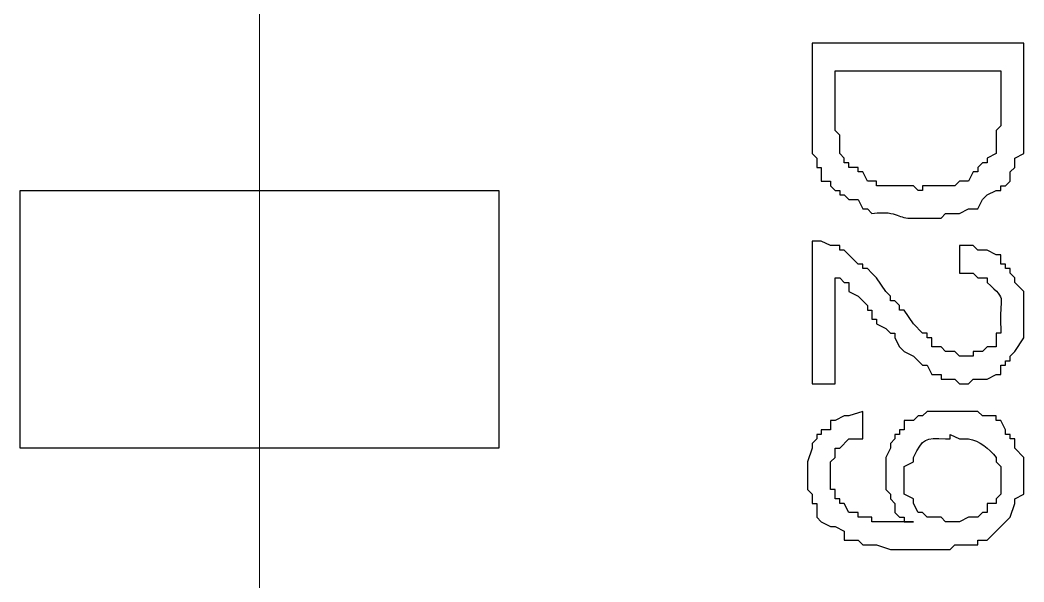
# Model space of a CAD drawing. Header units: millimetres. Extents: x -3 to 153, y 27 to 116.
# Drawn here: x 55.452 to 60.066, y 49.214 to 51.797 of the extents above; entities that cross this region are included whole.
import ezdxf

# ---------------------------------------------------------------- set-up
doc = ezdxf.new("R2010")
doc.units = ezdxf.units.MM
doc.header["$MEASUREMENT"] = 0
doc.layers.add('layer 1', color=7, linetype='Continuous')

msp = doc.modelspace()

# ---------------------------------------------------------------- linework, layer by layer
at = {"layer": 'layer 1', "color": 0, "lineweight": 20}
msp.add_open_spline([(56.5528, 46.6325), (56.5528, 46.6325), (56.5528, 87.2514), (56.5528, 87.2514)], degree=3, dxfattribs=at)
at = {"layer": 'layer 1', "color": 0}
for points, knots in [([(59.0928, 51.6914), (59.0928, 51.6914), (60.0664, 51.6914), (60.0664, 51.6914), (60.0664, 51.6914), (60.0664, 51.6914), (60.0664, 51.3739), (60.0664, 51.3739), (60.0664, 51.3739), (60.0664, 51.3245), (60.0664, 51.2751), (60.0664, 51.2257), (60.0664, 51.2257), (60.0664, 51.2257), (60.0664, 51.1834), (60.0664, 51.1834), (60.0664, 51.1834), (60.0664, 51.1834), (60.0241, 51.1622), (60.0241, 51.1622), (60.0241, 51.1622), (60.0241, 51.1622), (60.0241, 51.1199), (60.0241, 51.1199), (60.0241, 51.1199), (60.0241, 51.1199), (60.0029, 51.0987), (60.0029, 51.0987), (60.0029, 51.0987), (60.0029, 51.0987), (60.0029, 51.0564), (60.0029, 51.0564), (60.0029, 51.0564), (60.0029, 51.0564), (59.9818, 51.0352), (59.9818, 51.0352), (59.9818, 51.0352), (59.9818, 51.0352), (59.9606, 51.0352), (59.9606, 51.0352), (59.9606, 51.0352), (59.9606, 51.0352), (59.9606, 51.014), (59.9606, 51.014), (59.9606, 51.014), (59.9606, 51.014), (59.9394, 51.014), (59.9394, 51.014), (59.9394, 51.014), (59.9394, 51.014), (59.8971, 50.9929), (59.8971, 50.9929), (59.8971, 50.9929), (59.8971, 50.9929), (59.8759, 50.9717), (59.8759, 50.9717), (59.8759, 50.9717), (59.8759, 50.9717), (59.8548, 50.9294), (59.8548, 50.9294), (59.8548, 50.9294), (59.8548, 50.9294), (59.8124, 50.9294), (59.8124, 50.9294), (59.8124, 50.9294), (59.8124, 50.9294), (59.7701, 50.9082), (59.7701, 50.9082), (59.7701, 50.9082), (59.7701, 50.9082), (59.7066, 50.9082), (59.7066, 50.9082), (59.7066, 50.9082), (59.7066, 50.9082), (59.6854, 50.887), (59.6854, 50.887), (59.6854, 50.887), (59.6854, 50.887), (59.5584, 50.887), (59.5584, 50.887), (59.5584, 50.887), (59.4798, 50.88), (59.5009, 50.923), (59.3679, 50.9082), (59.3679, 50.9082), (59.3679, 50.9082), (59.3468, 50.9294), (59.3468, 50.9294), (59.3468, 50.9294), (59.3468, 50.9294), (59.3256, 50.9294), (59.3256, 50.9294), (59.3256, 50.9294), (59.3256, 50.9294), (59.3044, 50.9717), (59.3044, 50.9717), (59.3044, 50.9717), (59.3044, 50.9717), (59.2621, 50.9717), (59.2621, 50.9717), (59.2621, 50.9717), (59.2621, 50.9717), (59.2409, 50.9929), (59.2409, 50.9929), (59.2409, 50.9929), (59.2409, 50.9929), (59.2198, 50.9929), (59.2198, 50.9929), (59.2198, 50.9929), (59.2198, 50.9929), (59.2198, 51.014), (59.2198, 51.014), (59.2198, 51.014), (59.2198, 51.014), (59.1986, 51.014), (59.1986, 51.014), (59.1986, 51.014), (59.1986, 51.014), (59.1774, 51.0352), (59.1774, 51.0352), (59.1774, 51.0352), (59.1774, 51.0352), (59.1774, 51.0564), (59.1774, 51.0564), (59.1774, 51.0564), (59.1774, 51.0564), (59.1351, 51.0564), (59.1351, 51.0564), (59.1351, 51.0564), (59.1351, 51.0564), (59.1351, 51.1199), (59.1351, 51.1199), (59.1351, 51.1199), (59.1351, 51.1199), (59.1139, 51.1199), (59.1139, 51.1199), (59.1139, 51.1199), (59.1139, 51.1199), (59.1139, 51.1622), (59.1139, 51.1622), (59.1139, 51.1622), (59.1139, 51.1622), (59.0928, 51.1834), (59.0928, 51.1834), (59.0928, 51.1834), (59.0928, 51.1834), (59.0928, 51.3527), (59.0928, 51.3527), (59.0928, 51.3527), (59.0928, 51.3527), (59.0928, 51.6914), (59.0928, 51.6914)], [0, 0, 0, 0, 0.025641, 0.025641, 0.025641, 0.025641, 0.051282, 0.051282, 0.051282, 0.051282, 0.076923, 0.076923, 0.076923, 0.076923, 0.102564, 0.102564, 0.102564, 0.102564, 0.128205, 0.128205, 0.128205, 0.128205, 0.153846, 0.153846, 0.153846, 0.153846, 0.179487, 0.179487, 0.179487, 0.179487, 0.205128, 0.205128, 0.205128, 0.205128, 0.230769, 0.230769, 0.230769, 0.230769, 0.25641, 0.25641, 0.25641, 0.25641, 0.282051, 0.282051, 0.282051, 0.282051, 0.307692, 0.307692, 0.307692, 0.307692, 0.333333, 0.333333, 0.333333, 0.333333, 0.358974, 0.358974, 0.358974, 0.358974, 0.384615, 0.384615, 0.384615, 0.384615, 0.410256, 0.410256, 0.410256, 0.410256, 0.435897, 0.435897, 0.435897, 0.435897, 0.461538, 0.461538, 0.461538, 0.461538, 0.487179, 0.487179, 0.487179, 0.487179, 0.512821, 0.512821, 0.512821, 0.512821, 0.538462, 0.538462, 0.538462, 0.538462, 0.564103, 0.564103, 0.564103, 0.564103, 0.589744, 0.589744, 0.589744, 0.589744, 0.615385, 0.615385, 0.615385, 0.615385, 0.641026, 0.641026, 0.641026, 0.641026, 0.666667, 0.666667, 0.666667, 0.666667, 0.692308, 0.692308, 0.692308, 0.692308, 0.717949, 0.717949, 0.717949, 0.717949, 0.74359, 0.74359, 0.74359, 0.74359, 0.769231, 0.769231, 0.769231, 0.769231, 0.794872, 0.794872, 0.794872, 0.794872, 0.820513, 0.820513, 0.820513, 0.820513, 0.846154, 0.846154, 0.846154, 0.846154, 0.871795, 0.871795, 0.871795, 0.871795, 0.897436, 0.897436, 0.897436, 0.897436, 0.923077, 0.923077, 0.923077, 0.923077, 0.948718, 0.948718, 0.948718, 0.948718, 1, 1, 1, 1]), ([(59.1986, 51.5644), (59.1986, 51.5644), (59.1986, 51.2892), (59.1986, 51.2892), (59.1986, 51.2892), (59.1986, 51.2892), (59.2198, 51.268), (59.2198, 51.268), (59.2198, 51.268), (59.2198, 51.268), (59.2198, 51.1834), (59.2198, 51.1834), (59.2198, 51.1834), (59.2198, 51.1834), (59.2409, 51.1622), (59.2409, 51.1622), (59.2409, 51.1622), (59.2409, 51.1622), (59.2409, 51.141), (59.2409, 51.141), (59.2409, 51.141), (59.2409, 51.141), (59.2621, 51.141), (59.2621, 51.141), (59.2621, 51.141), (59.2621, 51.141), (59.2621, 51.1199), (59.2621, 51.1199), (59.2621, 51.1199), (59.2621, 51.1199), (59.3044, 51.1199), (59.3044, 51.1199), (59.3044, 51.1199), (59.3044, 51.1199), (59.3044, 51.0987), (59.3044, 51.0987), (59.3044, 51.0987), (59.3044, 51.0987), (59.3256, 51.0987), (59.3256, 51.0987), (59.3256, 51.0987), (59.3256, 51.0987), (59.3468, 51.0564), (59.3468, 51.0564), (59.3468, 51.0564), (59.3468, 51.0564), (59.3891, 51.0564), (59.3891, 51.0564), (59.3891, 51.0564), (59.3891, 51.0564), (59.3891, 51.0352), (59.3891, 51.0352), (59.3891, 51.0352), (59.3891, 51.0352), (59.5584, 51.0352), (59.5584, 51.0352), (59.5584, 51.0352), (59.5584, 51.0352), (59.5796, 51.014), (59.5796, 51.014), (59.5796, 51.014), (59.5796, 51.014), (59.6008, 51.014), (59.6008, 51.014), (59.6008, 51.014), (59.6008, 51.014), (59.6008, 51.0352), (59.6008, 51.0352), (59.6008, 51.0352), (59.6008, 51.0352), (59.7489, 51.0352), (59.7489, 51.0352), (59.7489, 51.0352), (59.7489, 51.0352), (59.7701, 51.0564), (59.7701, 51.0564), (59.7701, 51.0564), (59.7701, 51.0564), (59.8124, 51.0564), (59.8124, 51.0564), (59.8124, 51.0564), (59.8124, 51.0564), (59.8336, 51.0987), (59.8336, 51.0987), (59.8336, 51.0987), (59.8336, 51.0987), (59.8548, 51.0987), (59.8548, 51.0987), (59.8548, 51.0987), (59.8548, 51.0987), (59.8548, 51.1199), (59.8548, 51.1199), (59.8548, 51.1199), (59.8548, 51.1199), (59.8759, 51.141), (59.8759, 51.141), (59.8759, 51.141), (59.8759, 51.141), (59.8971, 51.141), (59.8971, 51.141), (59.8971, 51.141), (59.8971, 51.141), (59.8971, 51.1622), (59.8971, 51.1622), (59.8971, 51.1622), (59.8971, 51.1622), (59.9394, 51.1834), (59.9394, 51.1834), (59.9394, 51.1834), (59.9394, 51.1834), (59.9394, 51.2892), (59.9394, 51.2892), (59.9394, 51.2892), (59.9394, 51.2892), (59.9606, 51.3104), (59.9606, 51.3104), (59.9606, 51.3104), (59.9606, 51.3104), (59.9606, 51.5644), (59.9606, 51.5644), (59.9606, 51.5644), (59.9606, 51.5644), (59.1986, 51.5644), (59.1986, 51.5644)], [0, 0, 0, 0, 0.03125, 0.03125, 0.03125, 0.03125, 0.0625, 0.0625, 0.0625, 0.0625, 0.09375, 0.09375, 0.09375, 0.09375, 0.125, 0.125, 0.125, 0.125, 0.15625, 0.15625, 0.15625, 0.15625, 0.1875, 0.1875, 0.1875, 0.1875, 0.21875, 0.21875, 0.21875, 0.21875, 0.25, 0.25, 0.25, 0.25, 0.28125, 0.28125, 0.28125, 0.28125, 0.3125, 0.3125, 0.3125, 0.3125, 0.34375, 0.34375, 0.34375, 0.34375, 0.375, 0.375, 0.375, 0.375, 0.40625, 0.40625, 0.40625, 0.40625, 0.4375, 0.4375, 0.4375, 0.4375, 0.46875, 0.46875, 0.46875, 0.46875, 0.5, 0.5, 0.5, 0.5, 0.53125, 0.53125, 0.53125, 0.53125, 0.5625, 0.5625, 0.5625, 0.5625, 0.59375, 0.59375, 0.59375, 0.59375, 0.625, 0.625, 0.625, 0.625, 0.65625, 0.65625, 0.65625, 0.65625, 0.6875, 0.6875, 0.6875, 0.6875, 0.71875, 0.71875, 0.71875, 0.71875, 0.75, 0.75, 0.75, 0.75, 0.78125, 0.78125, 0.78125, 0.78125, 0.8125, 0.8125, 0.8125, 0.8125, 0.84375, 0.84375, 0.84375, 0.84375, 0.875, 0.875, 0.875, 0.875, 0.90625, 0.90625, 0.90625, 0.90625, 0.9375, 0.9375, 0.9375, 0.9375, 1, 1, 1, 1]), ([(55.4521, 51.014), (55.4521, 51.014), (55.4521, 49.8287), (55.4521, 49.8287), (55.4521, 49.8287), (55.4521, 49.8287), (57.6534, 49.8287), (57.6534, 49.8287), (57.6534, 49.8287), (57.6534, 49.8287), (57.6534, 51.014), (57.6534, 51.014), (57.6534, 51.014), (57.6534, 51.014), (55.4521, 51.014), (55.4521, 51.014)], [0, 0, 0, 0, 0.2, 0.2, 0.2, 0.2, 0.4, 0.4, 0.4, 0.4, 0.6, 0.6, 0.6, 0.6, 1, 1, 1, 1]), ([(59.1986, 50.125), (59.1986, 50.125), (59.0928, 50.125), (59.0928, 50.125), (59.0928, 50.125), (59.0928, 50.125), (59.0928, 50.7812), (59.0928, 50.7812), (59.0928, 50.7812), (59.0928, 50.7812), (59.1351, 50.7812), (59.1351, 50.7812), (59.1351, 50.7812), (59.1351, 50.7812), (59.1774, 50.76), (59.1774, 50.76), (59.1774, 50.76), (59.1774, 50.76), (59.2198, 50.76), (59.2198, 50.76), (59.2198, 50.76), (59.2198, 50.76), (59.2198, 50.7389), (59.2198, 50.7389), (59.2198, 50.7389), (59.2198, 50.7389), (59.2409, 50.7389), (59.2409, 50.7389), (59.2409, 50.7389), (59.2409, 50.7389), (59.3044, 50.6754), (59.3044, 50.6754), (59.3044, 50.6754), (59.3044, 50.6754), (59.3256, 50.6754), (59.3256, 50.6754), (59.3256, 50.6754), (59.3256, 50.6754), (59.3256, 50.6542), (59.3256, 50.6542), (59.3256, 50.6542), (59.3256, 50.6542), (59.3468, 50.6542), (59.3468, 50.6542), (59.3468, 50.6542), (59.3468, 50.6542), (59.3679, 50.633), (59.3679, 50.633), (59.3679, 50.633), (59.3679, 50.633), (59.3891, 50.6119), (59.3891, 50.6119), (59.3891, 50.6119), (59.3891, 50.6119), (59.4314, 50.5484), (59.4314, 50.5484), (59.4314, 50.5484), (59.4314, 50.5484), (59.4526, 50.5272), (59.4526, 50.5272), (59.4526, 50.5272), (59.4526, 50.5272), (59.4526, 50.506), (59.4526, 50.506), (59.4526, 50.506), (59.4526, 50.506), (59.4738, 50.506), (59.4738, 50.506), (59.4738, 50.506), (59.4738, 50.506), (59.4949, 50.4849), (59.4949, 50.4849), (59.4949, 50.4849), (59.4949, 50.4849), (59.4949, 50.4637), (59.4949, 50.4637), (59.4949, 50.4637), (59.4949, 50.4637), (59.5161, 50.4637), (59.5161, 50.4637), (59.5161, 50.4637), (59.5161, 50.4637), (59.5584, 50.4002), (59.5584, 50.4002), (59.5584, 50.4002), (59.5584, 50.4002), (59.6008, 50.3579), (59.6008, 50.3579), (59.6008, 50.3579), (59.6008, 50.3579), (59.6219, 50.3579), (59.6219, 50.3579), (59.6219, 50.3579), (59.6219, 50.3579), (59.6219, 50.3367), (59.6219, 50.3367), (59.6219, 50.3367), (59.6219, 50.3367), (59.6431, 50.3367), (59.6431, 50.3367), (59.6431, 50.3367), (59.6431, 50.3367), (59.6431, 50.2944), (59.6431, 50.2944), (59.6431, 50.2944), (59.6431, 50.2944), (59.6854, 50.2944), (59.6854, 50.2944), (59.6854, 50.2944), (59.6854, 50.2944), (59.7066, 50.2732), (59.7066, 50.2732), (59.7066, 50.2732), (59.7066, 50.2732), (59.7489, 50.2732), (59.7489, 50.2732), (59.7489, 50.2732), (59.7489, 50.2732), (59.7701, 50.252), (59.7701, 50.252), (59.7701, 50.252), (59.7701, 50.252), (59.8336, 50.252), (59.8336, 50.252), (59.8336, 50.252), (59.8336, 50.252), (59.8336, 50.2732), (59.8336, 50.2732), (59.8336, 50.2732), (59.8336, 50.2732), (59.8759, 50.2732), (59.8759, 50.2732), (59.8759, 50.2732), (59.8759, 50.2732), (59.8971, 50.2944), (59.8971, 50.2944), (59.8971, 50.2944), (59.8971, 50.2944), (59.9394, 50.2944), (59.9394, 50.2944), (59.9394, 50.2944), (59.9394, 50.2944), (59.9394, 50.3579), (59.9394, 50.3579), (59.9394, 50.3579), (59.9394, 50.3579), (59.9606, 50.3579), (59.9606, 50.3579), (59.9606, 50.3579), (59.9606, 50.3579), (59.9606, 50.379), (59.9606, 50.379), (59.9606, 50.379), (59.9479, 50.5328), (59.9991, 50.4993), (59.8971, 50.5907), (59.8971, 50.5907), (59.8971, 50.5907), (59.8971, 50.6119), (59.8971, 50.6119), (59.8971, 50.6119), (59.8971, 50.6119), (59.8548, 50.6119), (59.8548, 50.6119), (59.8548, 50.6119), (59.8548, 50.6119), (59.8336, 50.633), (59.8336, 50.633), (59.8336, 50.633), (59.8336, 50.633), (59.7701, 50.633), (59.7701, 50.633), (59.7701, 50.633), (59.7701, 50.633), (59.7701, 50.76), (59.7701, 50.76), (59.7701, 50.76), (59.7701, 50.76), (59.8336, 50.76), (59.8336, 50.76), (59.8336, 50.76), (59.8336, 50.76), (59.8548, 50.7389), (59.8548, 50.7389), (59.8548, 50.7389), (59.8548, 50.7389), (59.8971, 50.7389), (59.8971, 50.7389), (59.8971, 50.7389), (59.8971, 50.7389), (59.9394, 50.7177), (59.9394, 50.7177), (59.9394, 50.7177), (59.9394, 50.7177), (59.9606, 50.7177), (59.9606, 50.7177), (59.9606, 50.7177), (59.9606, 50.7177), (59.9606, 50.6754), (59.9606, 50.6754), (59.9606, 50.6754), (59.9606, 50.6754), (59.9818, 50.6754), (59.9818, 50.6754), (59.9818, 50.6754), (59.9818, 50.6754), (59.9818, 50.6542), (59.9818, 50.6542), (59.9818, 50.6542), (59.9818, 50.6542), (60.0029, 50.6542), (60.0029, 50.6542), (60.0029, 50.6542), (60.0029, 50.6542), (60.0029, 50.633), (60.0029, 50.633), (60.0029, 50.633), (60.0029, 50.633), (60.0241, 50.6119), (60.0241, 50.6119), (60.0241, 50.6119), (60.0241, 50.6119), (60.0241, 50.5907), (60.0241, 50.5907), (60.0241, 50.5907), (60.0241, 50.5907), (60.0664, 50.5484), (60.0664, 50.5484), (60.0664, 50.5484), (60.0664, 50.5484), (60.0664, 50.3367), (60.0664, 50.3367), (60.0664, 50.3367), (60.0664, 50.3367), (60.0241, 50.2732), (60.0241, 50.2732), (60.0241, 50.2732), (60.0241, 50.2732), (60.0029, 50.252), (60.0029, 50.252), (60.0029, 50.252), (60.0029, 50.252), (60.0029, 50.2309), (60.0029, 50.2309), (60.0029, 50.2309), (60.0029, 50.2309), (59.9818, 50.2309), (59.9818, 50.2309), (59.9818, 50.2309), (59.9818, 50.2309), (59.9818, 50.2097), (59.9818, 50.2097), (59.9818, 50.2097), (59.9818, 50.2097), (59.9606, 50.2097), (59.9606, 50.2097), (59.9606, 50.2097), (59.9606, 50.2097), (59.9606, 50.1674), (59.9606, 50.1674), (59.9606, 50.1674), (59.9606, 50.1674), (59.9394, 50.1674), (59.9394, 50.1674), (59.9394, 50.1674), (59.9394, 50.1674), (59.8971, 50.1462), (59.8971, 50.1462), (59.8971, 50.1462), (59.8971, 50.1462), (59.8336, 50.1462), (59.8336, 50.1462), (59.8336, 50.1462), (59.8336, 50.1462), (59.8124, 50.125), (59.8124, 50.125), (59.8124, 50.125), (59.8124, 50.125), (59.7701, 50.125), (59.7701, 50.125), (59.7701, 50.125), (59.7701, 50.125), (59.7489, 50.1462), (59.7489, 50.1462), (59.7489, 50.1462), (59.7489, 50.1462), (59.6854, 50.1462), (59.6854, 50.1462), (59.6854, 50.1462), (59.6854, 50.1462), (59.6854, 50.1674), (59.6854, 50.1674), (59.6854, 50.1674), (59.6854, 50.1674), (59.6431, 50.1674), (59.6431, 50.1674), (59.6431, 50.1674), (59.6431, 50.1674), (59.6219, 50.2097), (59.6219, 50.2097), (59.6219, 50.2097), (59.6219, 50.2097), (59.6008, 50.2097), (59.6008, 50.2097), (59.6008, 50.2097), (59.6008, 50.2097), (59.5584, 50.252), (59.5584, 50.252), (59.5584, 50.252), (59.5584, 50.252), (59.5161, 50.2732), (59.5161, 50.2732), (59.5161, 50.2732), (59.5161, 50.2732), (59.4949, 50.2944), (59.4949, 50.2944), (59.4949, 50.2944), (59.4949, 50.2944), (59.4738, 50.3367), (59.4738, 50.3367), (59.4738, 50.3367), (59.4738, 50.3367), (59.4738, 50.3579), (59.4738, 50.3579), (59.4738, 50.3579), (59.4738, 50.3579), (59.4526, 50.3579), (59.4526, 50.3579), (59.4526, 50.3579), (59.4526, 50.3579), (59.4314, 50.379), (59.4314, 50.379), (59.4314, 50.379), (59.4314, 50.379), (59.3891, 50.4002), (59.3891, 50.4002), (59.3891, 50.4002), (59.3891, 50.4002), (59.3891, 50.4214), (59.3891, 50.4214), (59.3891, 50.4214), (59.3891, 50.4214), (59.3679, 50.4214), (59.3679, 50.4214), (59.3679, 50.4214), (59.3679, 50.4214), (59.3679, 50.4637), (59.3679, 50.4637), (59.3679, 50.4637), (59.3679, 50.4637), (59.3468, 50.4637), (59.3468, 50.4637), (59.3468, 50.4637), (59.3468, 50.4637), (59.3468, 50.4849), (59.3468, 50.4849), (59.3468, 50.4849), (59.3468, 50.4849), (59.3044, 50.5272), (59.3044, 50.5272), (59.3044, 50.5272), (59.3044, 50.5272), (59.2621, 50.5484), (59.2621, 50.5484), (59.2621, 50.5484), (59.2621, 50.5484), (59.2621, 50.5907), (59.2621, 50.5907), (59.2621, 50.5907), (59.2621, 50.5907), (59.2409, 50.5907), (59.2409, 50.5907), (59.2409, 50.5907), (59.2409, 50.5907), (59.2198, 50.6119), (59.2198, 50.6119), (59.2198, 50.6119), (59.2198, 50.6119), (59.1986, 50.6119), (59.1986, 50.6119), (59.1986, 50.6119), (59.1986, 50.6119), (59.1986, 50.125), (59.1986, 50.125)], [0, 0, 0, 0, 0.010309, 0.010309, 0.010309, 0.010309, 0.020619, 0.020619, 0.020619, 0.020619, 0.030928, 0.030928, 0.030928, 0.030928, 0.041237, 0.041237, 0.041237, 0.041237, 0.051546, 0.051546, 0.051546, 0.051546, 0.061856, 0.061856, 0.061856, 0.061856, 0.072165, 0.072165, 0.072165, 0.072165, 0.082474, 0.082474, 0.082474, 0.082474, 0.092784, 0.092784, 0.092784, 0.092784, 0.103093, 0.103093, 0.103093, 0.103093, 0.113402, 0.113402, 0.113402, 0.113402, 0.123711, 0.123711, 0.123711, 0.123711, 0.134021, 0.134021, 0.134021, 0.134021, 0.14433, 0.14433, 0.14433, 0.14433, 0.154639, 0.154639, 0.154639, 0.154639, 0.164948, 0.164948, 0.164948, 0.164948, 0.175258, 0.175258, 0.175258, 0.175258, 0.185567, 0.185567, 0.185567, 0.185567, 0.195876, 0.195876, 0.195876, 0.195876, 0.206186, 0.206186, 0.206186, 0.206186, 0.216495, 0.216495, 0.216495, 0.216495, 0.226804, 0.226804, 0.226804, 0.226804, 0.237113, 0.237113, 0.237113, 0.237113, 0.247423, 0.247423, 0.247423, 0.247423, 0.257732, 0.257732, 0.257732, 0.257732, 0.268041, 0.268041, 0.268041, 0.268041, 0.278351, 0.278351, 0.278351, 0.278351, 0.28866, 0.28866, 0.28866, 0.28866, 0.298969, 0.298969, 0.298969, 0.298969, 0.309278, 0.309278, 0.309278, 0.309278, 0.319588, 0.319588, 0.319588, 0.319588, 0.329897, 0.329897, 0.329897, 0.329897, 0.340206, 0.340206, 0.340206, 0.340206, 0.350515, 0.350515, 0.350515, 0.350515, 0.360825, 0.360825, 0.360825, 0.360825, 0.371134, 0.371134, 0.371134, 0.371134, 0.381443, 0.381443, 0.381443, 0.381443, 0.391753, 0.391753, 0.391753, 0.391753, 0.402062, 0.402062, 0.402062, 0.402062, 0.412371, 0.412371, 0.412371, 0.412371, 0.42268, 0.42268, 0.42268, 0.42268, 0.43299, 0.43299, 0.43299, 0.43299, 0.443299, 0.443299, 0.443299, 0.443299, 0.453608, 0.453608, 0.453608, 0.453608, 0.463918, 0.463918, 0.463918, 0.463918, 0.474227, 0.474227, 0.474227, 0.474227, 0.484536, 0.484536, 0.484536, 0.484536, 0.494845, 0.494845, 0.494845, 0.494845, 0.505155, 0.505155, 0.505155, 0.505155, 0.515464, 0.515464, 0.515464, 0.515464, 0.525773, 0.525773, 0.525773, 0.525773, 0.536082, 0.536082, 0.536082, 0.536082, 0.546392, 0.546392, 0.546392, 0.546392, 0.556701, 0.556701, 0.556701, 0.556701, 0.56701, 0.56701, 0.56701, 0.56701, 0.57732, 0.57732, 0.57732, 0.57732, 0.587629, 0.587629, 0.587629, 0.587629, 0.597938, 0.597938, 0.597938, 0.597938, 0.608247, 0.608247, 0.608247, 0.608247, 0.618557, 0.618557, 0.618557, 0.618557, 0.628866, 0.628866, 0.628866, 0.628866, 0.639175, 0.639175, 0.639175, 0.639175, 0.649485, 0.649485, 0.649485, 0.649485, 0.659794, 0.659794, 0.659794, 0.659794, 0.670103, 0.670103, 0.670103, 0.670103, 0.680412, 0.680412, 0.680412, 0.680412, 0.690722, 0.690722, 0.690722, 0.690722, 0.701031, 0.701031, 0.701031, 0.701031, 0.71134, 0.71134, 0.71134, 0.71134, 0.721649, 0.721649, 0.721649, 0.721649, 0.731959, 0.731959, 0.731959, 0.731959, 0.742268, 0.742268, 0.742268, 0.742268, 0.752577, 0.752577, 0.752577, 0.752577, 0.762887, 0.762887, 0.762887, 0.762887, 0.773196, 0.773196, 0.773196, 0.773196, 0.783505, 0.783505, 0.783505, 0.783505, 0.793814, 0.793814, 0.793814, 0.793814, 0.804124, 0.804124, 0.804124, 0.804124, 0.814433, 0.814433, 0.814433, 0.814433, 0.824742, 0.824742, 0.824742, 0.824742, 0.835052, 0.835052, 0.835052, 0.835052, 0.845361, 0.845361, 0.845361, 0.845361, 0.85567, 0.85567, 0.85567, 0.85567, 0.865979, 0.865979, 0.865979, 0.865979, 0.876289, 0.876289, 0.876289, 0.876289, 0.886598, 0.886598, 0.886598, 0.886598, 0.896907, 0.896907, 0.896907, 0.896907, 0.907216, 0.907216, 0.907216, 0.907217, 0.917526, 0.917526, 0.917526, 0.917526, 0.927835, 0.927835, 0.927835, 0.927835, 0.938144, 0.938144, 0.938144, 0.938144, 0.948454, 0.948454, 0.948454, 0.948454, 0.958763, 0.958763, 0.958763, 0.958763, 0.969072, 0.969072, 0.969072, 0.969072, 0.979381, 0.979381, 0.979381, 0.979381, 1, 1, 1, 1]), ([(59.3256, 49.998), (59.3256, 49.998), (59.3256, 49.871), (59.3256, 49.871), (59.3256, 49.871), (59.3256, 49.871), (59.2621, 49.871), (59.2621, 49.871), (59.2621, 49.871), (59.2621, 49.871), (59.2198, 49.8287), (59.2198, 49.8287), (59.2198, 49.8287), (59.2198, 49.8287), (59.1986, 49.8287), (59.1986, 49.8287), (59.1986, 49.8287), (59.1986, 49.8287), (59.1986, 49.7864), (59.1986, 49.7864), (59.1986, 49.7864), (59.1986, 49.7864), (59.1774, 49.7652), (59.1774, 49.7652), (59.1774, 49.7652), (59.1774, 49.7652), (59.1774, 49.6382), (59.1774, 49.6382), (59.1774, 49.6382), (59.1774, 49.6382), (59.1986, 49.6382), (59.1986, 49.6382), (59.1986, 49.6382), (59.1986, 49.6382), (59.1986, 49.5959), (59.1986, 49.5959), (59.1986, 49.5959), (59.1986, 49.5959), (59.2198, 49.5959), (59.2198, 49.5959), (59.2198, 49.5959), (59.2198, 49.5959), (59.2198, 49.5747), (59.2198, 49.5747), (59.2198, 49.5747), (59.2198, 49.5747), (59.2409, 49.5747), (59.2409, 49.5747), (59.2409, 49.5747), (59.2409, 49.5747), (59.2621, 49.5324), (59.2621, 49.5324), (59.2621, 49.5324), (59.2621, 49.5324), (59.3044, 49.5324), (59.3044, 49.5324), (59.3044, 49.5324), (59.3044, 49.5324), (59.3044, 49.5112), (59.3044, 49.5112), (59.3044, 49.5112), (59.3044, 49.5112), (59.3679, 49.5112), (59.3679, 49.5112), (59.3679, 49.5112), (59.3679, 49.5112), (59.3679, 49.49), (59.3679, 49.49), (59.3679, 49.49), (59.3679, 49.49), (59.3891, 49.49), (59.3891, 49.49), (59.3891, 49.49), (59.4314, 49.49), (59.4738, 49.49), (59.5161, 49.49), (59.5161, 49.49), (59.5161, 49.49), (59.5584, 49.49), (59.5584, 49.49), (59.5584, 49.49), (59.5584, 49.49), (59.5161, 49.49), (59.5161, 49.49), (59.5161, 49.49), (59.5161, 49.49), (59.5161, 49.5112), (59.5161, 49.5112), (59.5161, 49.5112), (59.5161, 49.5112), (59.4949, 49.5112), (59.4949, 49.5112), (59.4949, 49.5112), (59.4949, 49.5112), (59.4738, 49.5324), (59.4738, 49.5324), (59.4738, 49.5324), (59.4738, 49.5324), (59.4738, 49.5747), (59.4738, 49.5747), (59.4738, 49.5747), (59.4738, 49.5747), (59.4526, 49.5959), (59.4526, 49.5959), (59.4526, 49.5959), (59.4526, 49.5959), (59.4526, 49.617), (59.4526, 49.617), (59.4526, 49.617), (59.4526, 49.617), (59.4314, 49.6382), (59.4314, 49.6382), (59.4314, 49.6382), (59.4314, 49.6382), (59.4314, 49.7864), (59.4314, 49.7864), (59.4314, 49.7864), (59.4314, 49.7864), (59.4526, 49.8287), (59.4526, 49.8287), (59.4526, 49.8287), (59.4526, 49.8287), (59.4526, 49.8499), (59.4526, 49.8499), (59.4526, 49.8499), (59.4526, 49.8499), (59.4738, 49.871), (59.4738, 49.871), (59.4738, 49.871), (59.4738, 49.871), (59.4738, 49.8922), (59.4738, 49.8922), (59.4738, 49.8922), (59.4738, 49.8922), (59.4949, 49.8922), (59.4949, 49.8922), (59.4949, 49.8922), (59.4949, 49.8922), (59.4949, 49.9134), (59.4949, 49.9134), (59.4949, 49.9134), (59.4949, 49.9134), (59.5161, 49.9134), (59.5161, 49.9134), (59.5161, 49.9134), (59.5161, 49.9134), (59.5161, 49.9557), (59.5161, 49.9557), (59.5161, 49.9557), (59.5161, 49.9557), (59.5584, 49.9557), (59.5584, 49.9557), (59.5584, 49.9557), (59.5584, 49.9557), (59.5796, 49.9769), (59.5796, 49.9769), (59.5796, 49.9769), (59.5796, 49.9769), (59.6008, 49.9769), (59.6008, 49.9769), (59.6008, 49.9769), (59.6008, 49.9769), (59.6219, 49.998), (59.6219, 49.998), (59.6219, 49.998), (59.6219, 49.998), (59.8548, 49.998), (59.8548, 49.998), (59.8548, 49.998), (59.8548, 49.998), (59.8759, 49.9769), (59.8759, 49.9769), (59.8759, 49.9769), (59.8759, 49.9769), (59.9394, 49.9769), (59.9394, 49.9769), (59.9394, 49.9769), (59.9394, 49.9769), (59.9394, 49.9557), (59.9394, 49.9557), (59.9394, 49.9557), (59.9394, 49.9557), (59.9606, 49.9557), (59.9606, 49.9557), (59.9606, 49.9557), (59.9606, 49.9557), (59.9818, 49.9134), (59.9818, 49.9134), (59.9818, 49.9134), (59.9818, 49.9134), (59.9818, 49.8922), (59.9818, 49.8922), (59.9818, 49.8922), (59.9818, 49.8922), (60.0029, 49.8922), (60.0029, 49.8922), (60.0029, 49.8922), (60.0029, 49.8922), (60.0029, 49.871), (60.0029, 49.871), (60.0029, 49.871), (60.0029, 49.871), (60.0241, 49.871), (60.0241, 49.871), (60.0241, 49.871), (60.0241, 49.871), (60.0241, 49.8287), (60.0241, 49.8287), (60.0241, 49.8287), (60.0241, 49.8287), (60.0664, 49.7864), (60.0664, 49.7864), (60.0664, 49.7864), (60.0664, 49.7864), (60.0664, 49.617), (60.0664, 49.617), (60.0664, 49.617), (60.0664, 49.617), (60.0241, 49.5959), (60.0241, 49.5959), (60.0241, 49.5959), (60.0241, 49.5959), (60.0241, 49.5747), (60.0241, 49.5747), (60.0241, 49.5747), (60.0241, 49.5747), (60.0029, 49.5112), (60.0029, 49.5112), (60.0029, 49.5112), (60.0029, 49.5112), (59.8971, 49.4054), (59.8971, 49.4054), (59.8971, 49.4054), (59.8971, 49.4054), (59.8548, 49.4054), (59.8548, 49.4054), (59.8548, 49.4054), (59.8548, 49.4054), (59.8548, 49.3842), (59.8548, 49.3842), (59.8548, 49.3842), (59.8548, 49.3842), (59.7489, 49.3842), (59.7489, 49.3842), (59.7489, 49.3842), (59.7489, 49.3842), (59.7278, 49.363), (59.7278, 49.363), (59.7278, 49.363), (59.7278, 49.363), (59.4526, 49.363), (59.4526, 49.363), (59.4526, 49.363), (59.4526, 49.363), (59.3891, 49.3842), (59.3891, 49.3842), (59.3891, 49.3842), (59.3891, 49.3842), (59.3256, 49.3842), (59.3256, 49.3842), (59.3256, 49.3842), (59.3256, 49.3842), (59.3044, 49.4054), (59.3044, 49.4054), (59.3044, 49.4054), (59.3044, 49.4054), (59.2409, 49.4054), (59.2409, 49.4054), (59.2409, 49.4054), (59.2409, 49.4054), (59.2409, 49.4477), (59.2409, 49.4477), (59.2409, 49.4477), (59.2409, 49.4477), (59.1986, 49.4689), (59.1986, 49.4689), (59.1986, 49.4689), (59.1986, 49.4689), (59.1774, 49.4689), (59.1774, 49.4689), (59.1774, 49.4689), (59.1774, 49.4689), (59.1351, 49.49), (59.1351, 49.49), (59.1351, 49.49), (59.1351, 49.49), (59.1139, 49.5112), (59.1139, 49.5112), (59.1139, 49.5112), (59.1139, 49.5112), (59.1139, 49.5747), (59.1139, 49.5747), (59.1139, 49.5747), (59.1139, 49.5747), (59.0928, 49.5747), (59.0928, 49.5747), (59.0928, 49.5747), (59.0928, 49.5747), (59.0928, 49.617), (59.0928, 49.617), (59.0928, 49.617), (59.0928, 49.617), (59.0716, 49.6382), (59.0716, 49.6382), (59.0716, 49.6382), (59.0716, 49.6382), (59.0716, 49.7652), (59.0716, 49.7652), (59.0716, 49.7652), (59.0716, 49.7652), (59.0928, 49.8287), (59.0928, 49.8287), (59.0928, 49.8287), (59.0928, 49.8287), (59.0928, 49.8499), (59.0928, 49.8499), (59.0928, 49.8499), (59.0928, 49.8499), (59.1139, 49.871), (59.1139, 49.871), (59.1139, 49.871), (59.1139, 49.871), (59.1139, 49.8922), (59.1139, 49.8922), (59.1139, 49.8922), (59.1139, 49.8922), (59.1351, 49.8922), (59.1351, 49.8922), (59.1351, 49.8922), (59.1351, 49.8922), (59.1351, 49.9134), (59.1351, 49.9134), (59.1351, 49.9134), (59.1351, 49.9134), (59.1774, 49.9134), (59.1774, 49.9134), (59.1774, 49.9134), (59.1774, 49.9134), (59.1774, 49.9557), (59.1774, 49.9557), (59.1774, 49.9557), (59.1774, 49.9557), (59.1986, 49.9557), (59.1986, 49.9557), (59.1986, 49.9557), (59.1986, 49.9557), (59.2409, 49.9769), (59.2409, 49.9769), (59.2409, 49.9769), (59.2409, 49.9769), (59.2621, 49.9769), (59.2621, 49.9769), (59.2621, 49.9769), (59.2621, 49.9769), (59.3256, 49.998), (59.3256, 49.998)], [0, 0, 0, 0, 0.011111, 0.011111, 0.011111, 0.011111, 0.022222, 0.022222, 0.022222, 0.022222, 0.033333, 0.033333, 0.033333, 0.033333, 0.044444, 0.044444, 0.044444, 0.044444, 0.055556, 0.055556, 0.055556, 0.055556, 0.066667, 0.066667, 0.066667, 0.066667, 0.077778, 0.077778, 0.077778, 0.077778, 0.088889, 0.088889, 0.088889, 0.088889, 0.1, 0.1, 0.1, 0.1, 0.111111, 0.111111, 0.111111, 0.111111, 0.122222, 0.122222, 0.122222, 0.122222, 0.133333, 0.133333, 0.133333, 0.133333, 0.144444, 0.144444, 0.144444, 0.144444, 0.155556, 0.155556, 0.155556, 0.155556, 0.166667, 0.166667, 0.166667, 0.166667, 0.177778, 0.177778, 0.177778, 0.177778, 0.188889, 0.188889, 0.188889, 0.188889, 0.2, 0.2, 0.2, 0.2, 0.211111, 0.211111, 0.211111, 0.211111, 0.222222, 0.222222, 0.222222, 0.222222, 0.233333, 0.233333, 0.233333, 0.233333, 0.244444, 0.244444, 0.244444, 0.244444, 0.255556, 0.255556, 0.255556, 0.255556, 0.266667, 0.266667, 0.266667, 0.266667, 0.277778, 0.277778, 0.277778, 0.277778, 0.288889, 0.288889, 0.288889, 0.288889, 0.3, 0.3, 0.3, 0.3, 0.311111, 0.311111, 0.311111, 0.311111, 0.322222, 0.322222, 0.322222, 0.322222, 0.333333, 0.333333, 0.333333, 0.333333, 0.344444, 0.344444, 0.344444, 0.344444, 0.355556, 0.355556, 0.355556, 0.355556, 0.366667, 0.366667, 0.366667, 0.366667, 0.377778, 0.377778, 0.377778, 0.377778, 0.388889, 0.388889, 0.388889, 0.388889, 0.4, 0.4, 0.4, 0.4, 0.411111, 0.411111, 0.411111, 0.411111, 0.422222, 0.422222, 0.422222, 0.422222, 0.433333, 0.433333, 0.433333, 0.433333, 0.444444, 0.444444, 0.444444, 0.444444, 0.455556, 0.455556, 0.455556, 0.455556, 0.466667, 0.466667, 0.466667, 0.466667, 0.477778, 0.477778, 0.477778, 0.477778, 0.488889, 0.488889, 0.488889, 0.488889, 0.5, 0.5, 0.5, 0.5, 0.511111, 0.511111, 0.511111, 0.511111, 0.522222, 0.522222, 0.522222, 0.522222, 0.533333, 0.533333, 0.533333, 0.533333, 0.544444, 0.544444, 0.544444, 0.544444, 0.555556, 0.555556, 0.555556, 0.555556, 0.566667, 0.566667, 0.566667, 0.566667, 0.577778, 0.577778, 0.577778, 0.577778, 0.588889, 0.588889, 0.588889, 0.588889, 0.6, 0.6, 0.6, 0.6, 0.611111, 0.611111, 0.611111, 0.611111, 0.622222, 0.622222, 0.622222, 0.622222, 0.633333, 0.633333, 0.633333, 0.633333, 0.644444, 0.644444, 0.644444, 0.644444, 0.655556, 0.655556, 0.655556, 0.655556, 0.666667, 0.666667, 0.666667, 0.666667, 0.677778, 0.677778, 0.677778, 0.677778, 0.688889, 0.688889, 0.688889, 0.688889, 0.7, 0.7, 0.7, 0.7, 0.711111, 0.711111, 0.711111, 0.711111, 0.722222, 0.722222, 0.722222, 0.722222, 0.733333, 0.733333, 0.733333, 0.733333, 0.744444, 0.744444, 0.744444, 0.744444, 0.755556, 0.755556, 0.755556, 0.755556, 0.766667, 0.766667, 0.766667, 0.766667, 0.777778, 0.777778, 0.777778, 0.777778, 0.788889, 0.788889, 0.788889, 0.788889, 0.8, 0.8, 0.8, 0.8, 0.811111, 0.811111, 0.811111, 0.811111, 0.822222, 0.822222, 0.822222, 0.822222, 0.833333, 0.833333, 0.833333, 0.833333, 0.844444, 0.844444, 0.844444, 0.844444, 0.855556, 0.855556, 0.855556, 0.855556, 0.866667, 0.866667, 0.866667, 0.866667, 0.877778, 0.877778, 0.877778, 0.877778, 0.888889, 0.888889, 0.888889, 0.888889, 0.9, 0.9, 0.9, 0.9, 0.911111, 0.911111, 0.911111, 0.911111, 0.922222, 0.922222, 0.922222, 0.922222, 0.933333, 0.933333, 0.933333, 0.933333, 0.944444, 0.944444, 0.944444, 0.944444, 0.955556, 0.955556, 0.955556, 0.955556, 0.966667, 0.966667, 0.966667, 0.966667, 0.977778, 0.977778, 0.977778, 0.977778, 1, 1, 1, 1]), ([(59.7489, 49.49), (59.7489, 49.49), (59.7701, 49.49), (59.7701, 49.49), (59.7701, 49.49), (59.7701, 49.49), (59.8124, 49.5112), (59.8124, 49.5112), (59.8124, 49.5112), (59.8124, 49.5112), (59.8548, 49.5112), (59.8548, 49.5112), (59.8548, 49.5112), (59.8548, 49.5112), (59.8759, 49.5324), (59.8759, 49.5324), (59.8759, 49.5324), (59.8759, 49.5324), (59.8971, 49.5324), (59.8971, 49.5324), (59.8971, 49.5324), (59.8971, 49.5324), (59.8971, 49.5747), (59.8971, 49.5747), (59.8971, 49.5747), (59.8971, 49.5747), (59.9394, 49.5747), (59.9394, 49.5747), (59.9394, 49.5747), (59.9394, 49.5747), (59.9394, 49.5959), (59.9394, 49.5959), (59.9394, 49.5959), (59.9394, 49.5959), (59.9606, 49.617), (59.9606, 49.617), (59.9606, 49.617), (59.9606, 49.6594), (59.9606, 49.7017), (59.9606, 49.744), (59.9606, 49.744), (59.9606, 49.744), (59.9394, 49.7652), (59.9394, 49.7652), (59.9394, 49.7652), (59.9394, 49.7652), (59.9394, 49.7864), (59.9394, 49.7864), (59.9394, 49.7864), (59.9049, 49.8269), (59.8615, 49.864), (59.8124, 49.871), (59.8124, 49.871), (59.8124, 49.871), (59.7701, 49.871), (59.7701, 49.871), (59.7701, 49.871), (59.7701, 49.871), (59.7278, 49.8922), (59.7278, 49.8922), (59.7278, 49.8922), (59.7278, 49.8922), (59.7278, 49.871), (59.7278, 49.871), (59.7278, 49.871), (59.7278, 49.871), (59.7066, 49.871), (59.7066, 49.871), (59.7066, 49.871), (59.6103, 49.876), (59.6061, 49.8767), (59.5584, 49.7864), (59.5584, 49.7864), (59.5584, 49.7864), (59.5584, 49.7652), (59.5584, 49.7652), (59.5584, 49.7652), (59.5584, 49.7652), (59.5161, 49.744), (59.5161, 49.744), (59.5161, 49.744), (59.5161, 49.744), (59.5161, 49.617), (59.5161, 49.617), (59.5161, 49.617), (59.5161, 49.617), (59.5584, 49.5959), (59.5584, 49.5959), (59.5584, 49.5959), (59.5584, 49.5959), (59.5584, 49.5747), (59.5584, 49.5747), (59.5584, 49.5747), (59.5584, 49.5747), (59.5796, 49.5324), (59.5796, 49.5324), (59.5796, 49.5324), (59.5796, 49.5324), (59.6008, 49.5324), (59.6008, 49.5324), (59.6008, 49.5324), (59.6008, 49.5324), (59.6219, 49.5112), (59.6219, 49.5112), (59.6219, 49.5112), (59.6219, 49.5112), (59.6854, 49.5112), (59.6854, 49.5112), (59.6854, 49.5112), (59.6854, 49.5112), (59.7066, 49.49), (59.7066, 49.49), (59.7066, 49.49), (59.7066, 49.49), (59.7489, 49.49), (59.7489, 49.49)], [0, 0, 0, 0, 0.033333, 0.033333, 0.033333, 0.033333, 0.066667, 0.066667, 0.066667, 0.066667, 0.1, 0.1, 0.1, 0.1, 0.133333, 0.133333, 0.133333, 0.133333, 0.166667, 0.166667, 0.166667, 0.166667, 0.2, 0.2, 0.2, 0.2, 0.233333, 0.233333, 0.233333, 0.233333, 0.266667, 0.266667, 0.266667, 0.266667, 0.3, 0.3, 0.3, 0.3, 0.333333, 0.333333, 0.333333, 0.333333, 0.366667, 0.366667, 0.366667, 0.366667, 0.4, 0.4, 0.4, 0.4, 0.433333, 0.433333, 0.433333, 0.433333, 0.466667, 0.466667, 0.466667, 0.466667, 0.5, 0.5, 0.5, 0.5, 0.533333, 0.533333, 0.533333, 0.533333, 0.566667, 0.566667, 0.566667, 0.566667, 0.6, 0.6, 0.6, 0.6, 0.633333, 0.633333, 0.633333, 0.633333, 0.666667, 0.666667, 0.666667, 0.666667, 0.7, 0.7, 0.7, 0.7, 0.733333, 0.733333, 0.733333, 0.733333, 0.766667, 0.766667, 0.766667, 0.766667, 0.8, 0.8, 0.8, 0.8, 0.833333, 0.833333, 0.833333, 0.833333, 0.866667, 0.866667, 0.866667, 0.866667, 0.9, 0.9, 0.9, 0.9, 0.933333, 0.933333, 0.933333, 0.933333, 1, 1, 1, 1])]:
    msp.add_open_spline(points, degree=3, knots=knots, dxfattribs=at)

doc.saveas('drawing.dxf')
